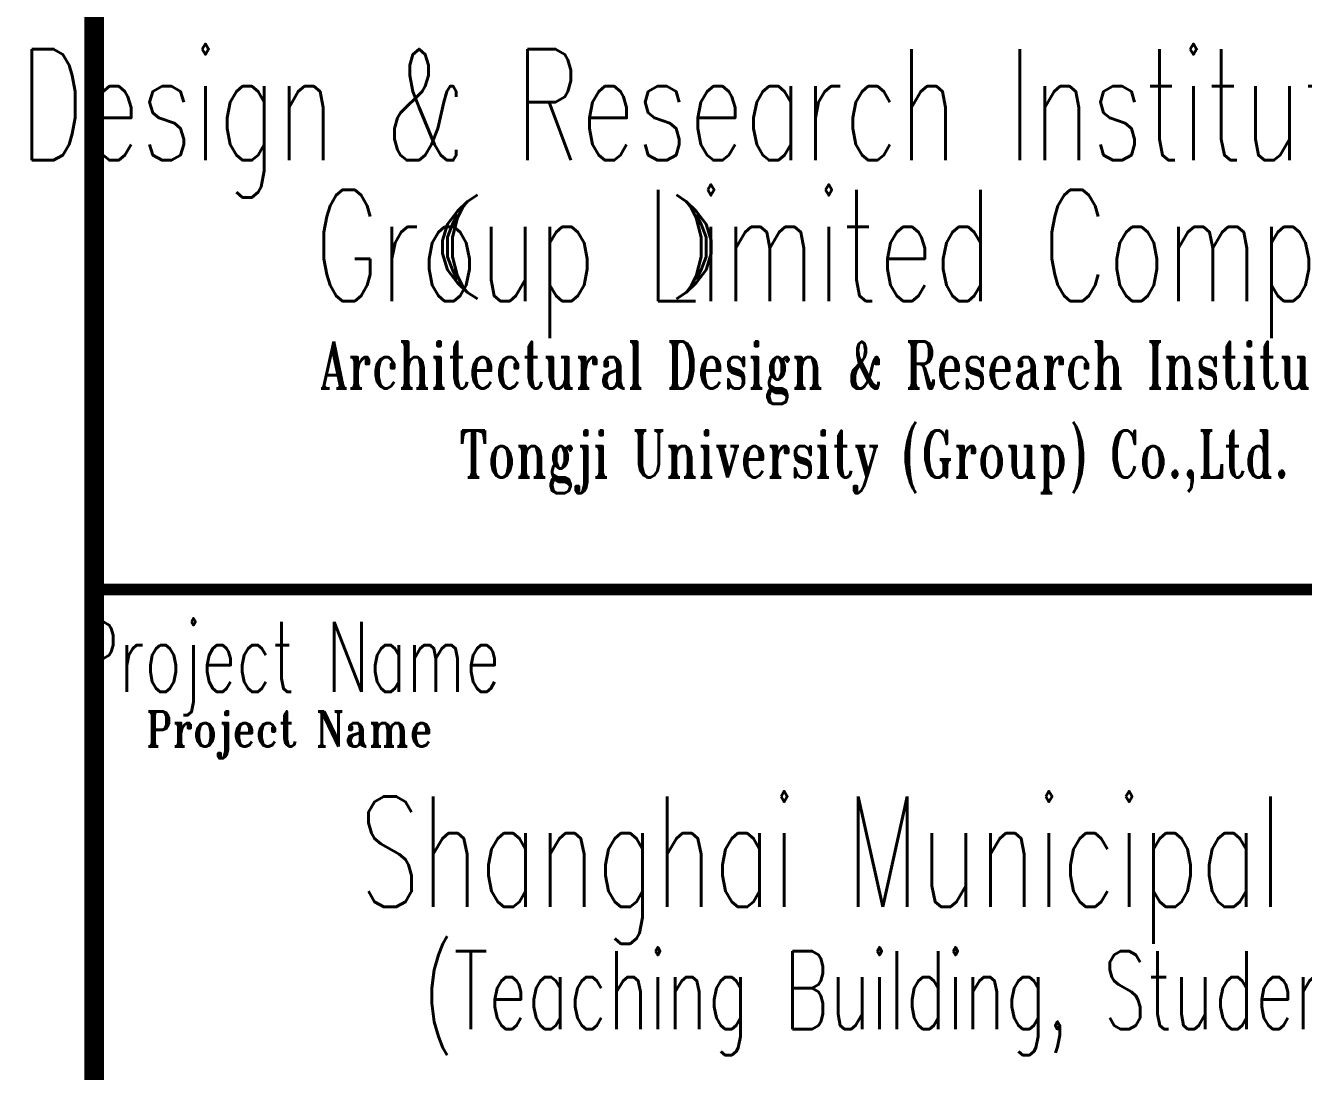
# Model space of a CAD drawing. Extents: x 68709 to 334654, y -65926 to 107615.
# Drawn here: x 233031 to 242859, y 24858 to 32903 of the extents above; entities that cross this region are included whole.
import ezdxf
from ezdxf.enums import TextEntityAlignment as Align

# ---------------------------------------------------------------- set-up
doc = ezdxf.new("R2010")
doc.units = 0
doc.header["$LTSCALE"] = 2000
doc.header["$MEASUREMENT"] = 0
doc.layers.get('0').update_dxf_attribs({"linetype": 'CONTINUOUS'})
doc.styles.add('0x_tk_A0_LIN$0$TKZ1_tjhts.shx', font='tjromant.shx', dxfattribs={"bigfont": 'tjhts.shx'})
doc.styles.add('0x_tk_A0_LIN$0$TKZ2_tjkts.shx', font='tjromant.shx', dxfattribs={"bigfont": 'tjkts.shx'})
doc.styles.add('TONGJI-FONT', font='simplex.shx', dxfattribs={"width": 0.65})

# ---------------------------------------------------------------- blocks, each defined once
blk = doc.blocks.new('0x_tk_A0_LIN$0$TJAD_TK_LOGO')
for s, height, style, width, p in [('Architectural Design & Research Institute of Tongji University', 0.258835, 'TONGJI-FONT', 0.65, (0.6, -0.4754)), ('Group Limited Company', 0.258835, 'TONGJI-FONT', 0.65, (0.6594, -0.8031)), ('Architectural Design & Research Institute of', 0.108983, '0x_tk_A0_LIN$0$TKZ1_tjhts.shx', 0.7, (0.6, -1.0814)), ('Tongji University (Group) Co.,Ltd.', 0.108983, '0x_tk_A0_LIN$0$TKZ1_tjhts.shx', 0.7, (0.6, -1.2887))]:
    blk.add_text(s, height=height, dxfattribs=dict(style=style, width=width)).set_placement(p, align=Align.MIDDLE_CENTER)
at = {"style": '0x_tk_A0_LIN$0$TKZ1_tjhts.shx', "width": 1.7}
blk.add_text('(  )', height=0.15893, dxfattribs=at).set_placement((-0.44, -0.8747))
blk = doc.blocks.new('0x_tk_A0_LIN$0$TJAD_TK_A0')
for points, const_width in [([(2072, 389.297), (2072, -431.703)], 1), ([(2072, -127.703), (2152, -127.703)], 0.6)]:
    blk.add_lwpolyline(points, dxfattribs=dict(const_width=const_width))
at = {"color": 1, "xscale": 22.02171320475958, "yscale": 22.02171320475958, "zscale": 22.02171320475958}
blk.add_blockref('0x_tk_A0_LIN$0$TJAD_TK_LOGO', (2098.787, -92.377), dxfattribs=at)
for height, style, width, p in [(3.6, 'TONGJI-FONT', 0.65, (2082, -131.155)), (1.8, '0x_tk_A0_LIN$0$TKZ2_tjkts.shx', 0.8, (2082, -134.855))]:
    blk.add_text('Project Name', height=height, dxfattribs=dict(style=style, width=width)).set_placement(p, align=Align.MIDDLE_CENTER)
blk = doc.blocks.new('0x_tk_A0_LIN')
blk.add_blockref('0x_tk_A0_LIN$0$TJAD_TK_A0', (-973, 441.703))
at = {"color": 31, "style": 'TONGJI-FONT', "width": 0.65}
blk.add_text('Shanghai Municipal Party School Phase II Project', height=5.66667, dxfattribs=at).set_placement((1112.589, 297.72))
at = {"color": 1, "style": 'TONGJI-FONT', "width": 0.65}
blk.add_text('(Teaching Building, Student Building)', height=3.9987, dxfattribs=at).set_placement((1115.865, 291.455))

msp = doc.modelspace()

# ---------------------------------------------------------------- block references
at = {"xscale": 150, "yscale": 150, "zscale": 150}
msp.add_blockref('0x_tk_A0_LIN', (68709.2, -18534.8), dxfattribs=at)

doc.saveas('drawing.dxf')
